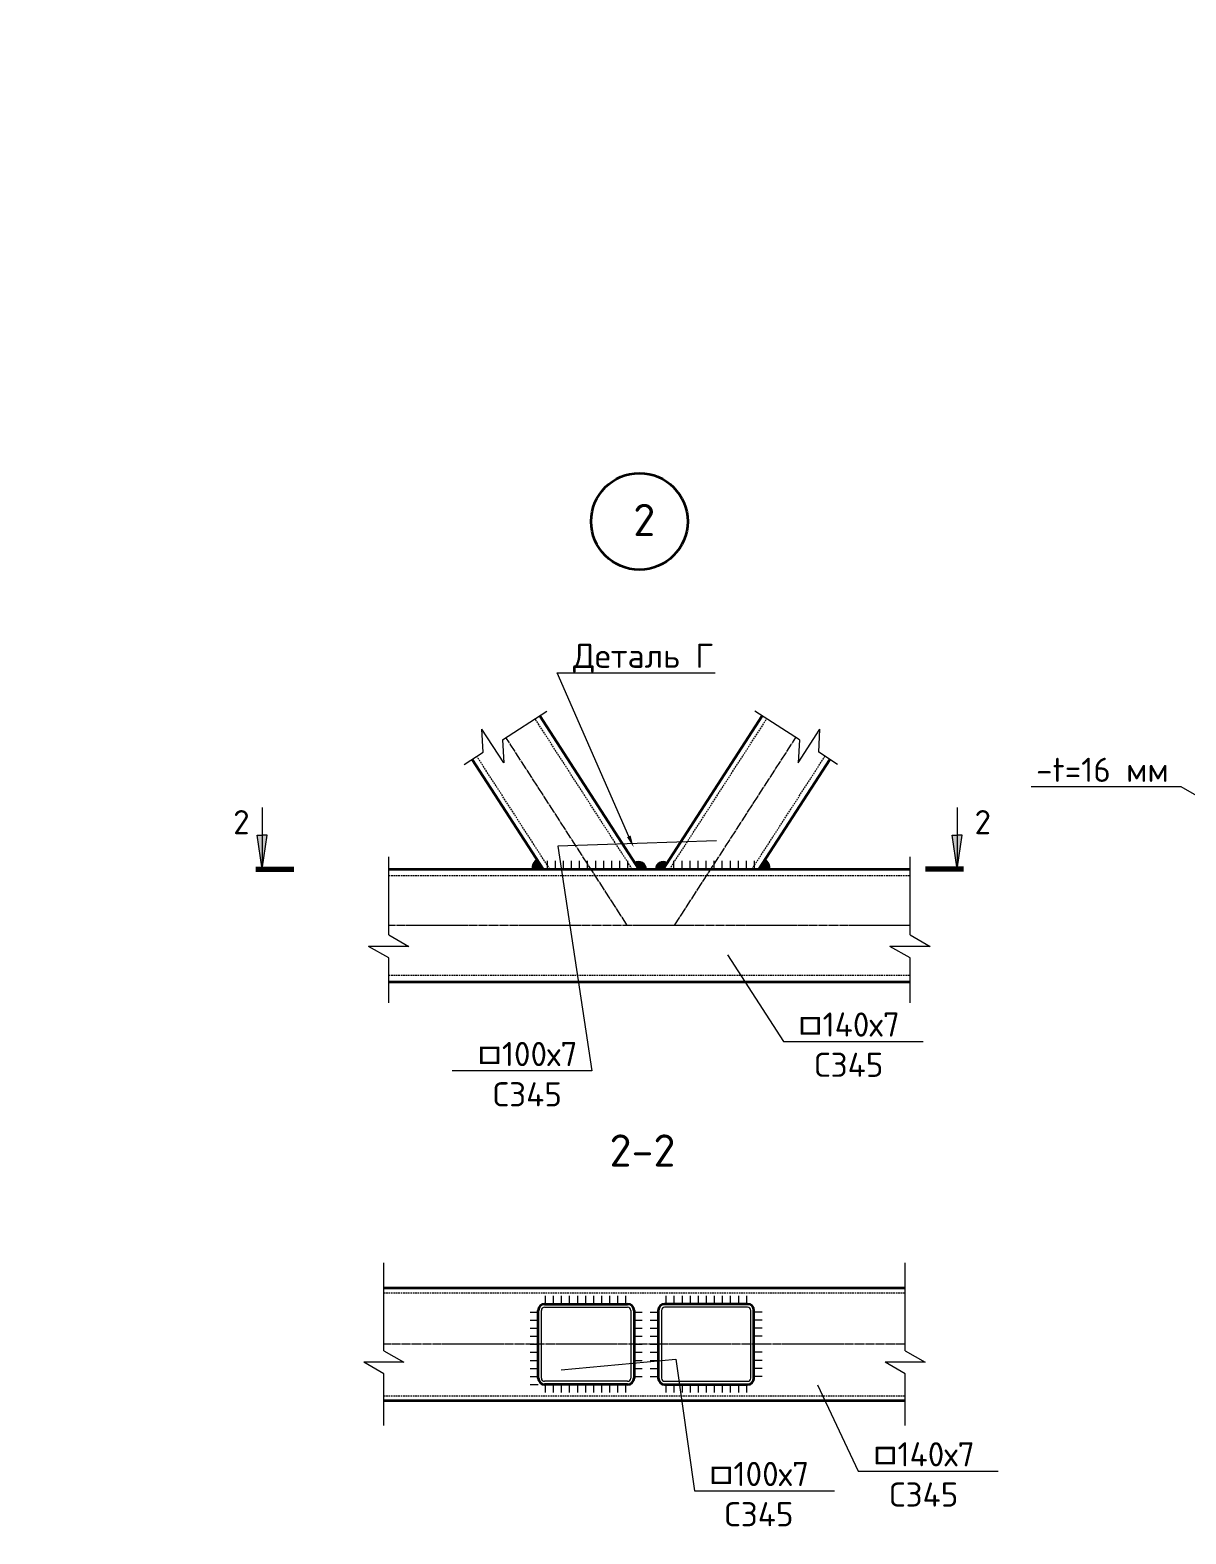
# Model space of a CAD drawing. Header units: millimetres. Extents: x -8174 to 141842, y -29548 to 3412.
# Drawn here: x 28314 to 29750, y -13239 to -11371 of the extents above; entities that cross this region are included whole.
import ezdxf
from ezdxf import colors
from ezdxf.entities.mleader import LeaderData, LeaderLine
from ezdxf.math import Vec2, Vec3

# ---------------------------------------------------------------- set-up
doc = ezdxf.new("R2010")
doc.units = ezdxf.units.MM
doc.linetypes.add('JIS_02_2.0', pattern=[3, 2, -1])
doc.linetypes.add('JIS_08_11', pattern=[12.799999999999999, 11, -0.6, 0.6, -0.6])
for name, color, linetype, lineweight in [('НАДПИСИ', 11, 'Continuous', 13), ('ОСЕВАЯ', 50, 'JIS_08_11', 13), ('ОСНОВНАЯ', 213, 'Continuous', 35), ('ШТРИХОВАЯ', 84, 'JIS_02_2.0', 13)]:
    doc.layers.add(name, color=color, linetype=linetype, lineweight=lineweight)
doc.styles.add('ОСК', font='isocpeur.ttf')

# ---------------------------------------------------------------- blocks, each defined once
blk = doc.blocks.new('_None')

msp = doc.modelspace()

# ---------------------------------------------------------------- hatches: boundary and pattern name
at = {"layer": 'НАДПИСИ'}
h = msp.add_hatch(color=256, dxfattribs=at)
h.paths.add_polyline_path([(28602.10397467064, -12412.80002626174), (28602.10397467058, -12370.66624165686), (28595.87474423897, -12370.66624165687)])
h.paths.add_polyline_path([(28602.10397467064, -12412.8000262617), (28608.33320510219, -12370.66624165684), (28602.10397467058, -12370.66624165686)])
h = msp.add_hatch(color=256, dxfattribs=at)
h.paths.add_polyline_path([(29465.3450212708, -12412.80002626167), (29465.34502127091, -12370.66624165677), (29471.57425170246, -12370.66624165679)])
h.paths.add_polyline_path([(29465.3450212708, -12412.80002626163), (29459.11579083931, -12370.66624165677), (29465.34502127091, -12370.66624165677)])
h = msp.add_hatch(color=256, dxfattribs=at)
h.dxf.hatch_style = 1
edge = h.paths.add_edge_path()
edge.add_line((28950.95506973466, -12412.80002626117), (28943.31745342998, -12400.98178423967))
edge.add_arc((28950.16110029042, -12411.92001760003), 12.90273038531913, 122.0326877269092, 183.9107966375138)
edge.add_line((28937.28841462848, -12412.8000262618), (28950.95506973466, -12412.80002626117))
h = msp.add_hatch(color=256, dxfattribs=at)
h.dxf.hatch_style = 1
edge = h.paths.add_edge_path()
edge.add_arc((29219.95820453984, -12411.88103876765), 12.91721229060941, -4.079721188942813, 58.167441814430276, ccw=False)
edge.add_line((29232.84268494637, -12412.8000262618), (29219.08507852751, -12412.80002626117))
edge.add_line((29219.08507852751, -12412.80002626116), (29226.77124167903, -12400.90666414762))
h = msp.add_hatch(color=256, dxfattribs=at)
h.dxf.hatch_style = 1
h.paths.add_polyline_path([(29070.02007413114, -12412.80002626117), (29079.29376273684, -12412.80002626117, 0.5980983406802304), (29065.01877226937, -12405.06114629298)])
h = msp.add_hatch(color=256, dxfattribs=at)
h.dxf.hatch_style = 1
h.paths.add_polyline_path([(29105.02137599286, -12405.06114629298), (29100.02007413114, -12412.80002626117), (29090.74638552545, -12412.80002626117, -0.5980983406802785)])

# ---------------------------------------------------------------- linework, layer by layer
at = {"color": 7, "lineweight": 70}
for p, q in [((28594.1760745158, -12412.80002626128), (28641.22430247418, -12412.80002626126)), ((29473.27292142558, -12412.8000262612), (29426.22469346726, -12412.80002626117))]:
    msp.add_line(p, q, dxfattribs=at)
at = {"layer": 'НАДПИСИ'}
for p, q in [((28900.56223597657, -12252.2456998174), (28955.87489349442, -12216.49953265104)), ((29269.47791228571, -12252.2456998174), (29214.16525476787, -12216.49953265104)), ((28902.14874735777, -12280.98665754625), (28875.00993556634, -12238.99279020171)), ((28876.5964469476, -12267.73374793059), (28875.00993556634, -12238.99279020171)), ((28900.56223597651, -12252.24569981743), (28902.14874735777, -12280.98665754625)), ((29267.89140090451, -12280.98665754625), (29295.03021269594, -12238.99279020171)), ((29269.47791228577, -12252.24569981743), (29267.89140090451, -12280.98665754625)), ((29293.44370131468, -12267.73374793059), (29295.03021269594, -12238.99279020171)), ((28853.18265805562, -12282.86506234016), (28876.5964469476, -12267.73374793059)), ((29316.85749020666, -12282.86506234016), (29293.44370131468, -12267.73374793059)), ((28602.10397467058, -12336.55762995873), (28602.1039746707, -12412.80002626128)), ((29465.34502127097, -12336.55762995889), (29465.3450212708, -12412.80002626144)), ((28602.10397467064, -12412.80002626174), (28595.87474423897, -12370.66624165687)), ((28595.87474423897, -12370.66624165687), (28602.10397467058, -12370.66624165686)), ((28602.10397467064, -12412.80002626174), (28608.33320510219, -12370.66624165684)), ((28608.33320510224, -12370.66624165684), (28602.10397467064, -12370.66624165686)), ((29465.3450212708, -12412.80002626167), (29459.11579083931, -12370.66624165677)), ((29459.11579083919, -12370.66624165677), (29465.3450212708, -12370.66624165677)), ((29465.3450212708, -12412.80002626167), (29471.57425170246, -12370.66624165679)), ((29471.57425170246, -12370.66624165679), (29465.34502127091, -12370.66624165677)), ((28759.18660646246, -12494.65016376154), (28759.18660646246, -12397.45758802074)), ((28956.37525369413, -12412.80002626117), (28956.37525369413, -12402.80002626117)), ((28966.37525369413, -12412.80002626117), (28966.37525369413, -12402.80002626117)), ((28976.37525369413, -12412.80002626117), (28976.37525369413, -12402.80002626117)), ((28986.37525369413, -12412.80002626117), (28986.37525369413, -12402.80002626117)), ((28996.37525369413, -12412.80002626117), (28996.37525369413, -12402.80002626117)), ((29006.37525369413, -12412.80002626117), (29006.37525369413, -12402.80002626117)), ((29016.37525369413, -12412.80002626117), (29016.37525369413, -12402.80002626117)), ((29026.37525369413, -12412.80002626117), (29026.37525369413, -12402.80002626117)), ((29036.37525369413, -12412.80002626117), (29036.37525369413, -12402.80002626117)), ((29046.37525369413, -12412.80002626117), (29046.37525369413, -12402.80002626117)), ((29056.37525369413, -12412.80002626117), (29056.37525369413, -12402.80002626117)), ((29113.66489456809, -12412.80002626117), (29113.66489456809, -12402.80002626117)), ((29123.66489456809, -12412.80002626117), (29123.66489456809, -12402.80002626117)), ((29133.66489456809, -12412.80002626117), (29133.66489456809, -12402.80002626117)), ((29143.66489456809, -12412.80002626117), (29143.66489456809, -12402.80002626117)), ((29153.66489456809, -12412.80002626117), (29153.66489456809, -12402.80002626117)), ((29163.66489456809, -12412.80002626117), (29163.66489456809, -12402.80002626117)), ((29173.66489456809, -12412.80002626117), (29173.66489456809, -12402.80002626117)), ((29183.66489456809, -12412.80002626117), (29183.66489456809, -12402.80002626117)), ((29193.66489456809, -12412.80002626117), (29193.66489456809, -12402.80002626117)), ((29203.66489456809, -12412.80002626117), (29203.66489456809, -12402.80002626117)), ((29213.66489456809, -12412.80002626117), (29213.66489456809, -12402.80002626117)), ((29406.91142646124, -12494.65016376169), (29406.91142646124, -12397.45758802089)), ((28759.18660646246, -12494.65016376156), (28784.18660646246, -12508.91759764205)), ((29406.91142646124, -12494.6501637617), (29431.91142646124, -12508.9175976422)), ((28784.18660646246, -12508.91759764205), (28734.18660646246, -12508.91759764205)), ((28759.18660646246, -12523.18503152256), (28734.18660646246, -12508.91759764205)), ((29431.91142646124, -12508.9175976422), (29381.91142646124, -12508.9175976422)), ((29406.91142646124, -12523.18503152271), (29381.91142646124, -12508.9175976422)), ((28759.18660646246, -12578.94028906981), (28759.18660646246, -12523.18503152256)), ((29406.91142646124, -12578.94028906996), (29406.91142646124, -12523.18503152271)), ((28753.14571331273, -13011.19674195796), (28753.14571331273, -12901.9037038543)), ((29400.87053331145, -13011.19674195796), (29400.87053331145, -12901.9037038543)), ((28954.03774141602, -12953.09458111564), (28954.03774141602, -12943.09458111564)), ((28964.03774141602, -12953.09458111564), (28964.03774141602, -12943.09458111564)), ((28974.03774141602, -12953.09458111564), (28974.03774141602, -12943.09458111564)), ((28984.03774141602, -12953.09458111564), (28984.03774141602, -12943.09458111564)), ((28994.03774141602, -12953.09458111564), (28994.03774141602, -12943.09458111564)), ((29004.03774141602, -12953.09458111564), (29004.03774141602, -12943.09458111564)), ((29014.03774141602, -12953.09458111564), (29014.03774141602, -12943.09458111564)), ((29024.03774141602, -12953.09458111564), (29024.03774141602, -12943.09458111564)), ((29034.03774141602, -12953.09458111564), (29034.03774141602, -12943.09458111564)), ((29044.03774141602, -12953.09458111564), (29044.03774141602, -12943.09458111564)), ((29054.03774141602, -12953.09458111564), (29054.03774141602, -12943.09458111564)), ((29104.03774141602, -12953.09458111564), (29104.03774141602, -12943.09458111564)), ((29114.03774141602, -12953.09458111564), (29114.03774141602, -12943.09458111564)), ((29124.03774141602, -12953.09458111564), (29124.03774141602, -12943.09458111564)), ((29134.03774141602, -12953.09458111564), (29134.03774141602, -12943.09458111564)), ((29144.03774141602, -12953.09458111564), (29144.03774141602, -12943.09458111564)), ((29154.03774141602, -12953.09458111564), (29154.03774141602, -12943.09458111564)), ((29164.03774141602, -12953.09458111564), (29164.03774141602, -12943.09458111564)), ((29174.03774141602, -12953.09458111564), (29174.03774141602, -12943.09458111564)), ((29184.03774141602, -12953.09458111564), (29184.03774141602, -12943.09458111564)), ((29194.03774141602, -12953.09458111564), (29194.03774141602, -12943.09458111564)), ((29204.03774141602, -12953.09458111564), (29204.03774141602, -12943.09458111564)), ((28934.91417658486, -12963.09458111564), (28944.91417658486, -12963.09458111564)), ((28948.91417658486, -13045.09458111564), (28948.91417658486, -12961.09458111564)), ((28952.91417658486, -12957.09458111566), (29056.03774141602, -12957.09458111564)), ((29060.03774141602, -12961.09458111564), (29060.03774141602, -13045.09458111564)), ((29064.03774141602, -12963.09458111564), (29074.03774141602, -12963.09458111564)), ((29064.03774141602, -12963.09458111564), (29074.03774141602, -12963.09458111564)), ((29084.03774141602, -12963.09458111564), (29094.03774141602, -12963.09458111564)), ((29084.03774141602, -12963.09458111564), (29094.03774141602, -12963.09458111564)), ((29098.03774141602, -12961.09458111564), (29098.03774141602, -13045.09458111564)), ((29205.04418537772, -12957.09458111566), (29102.03774141602, -12957.09458111564)), ((29209.04418537772, -13045.09458111564), (29209.04418537772, -12961.09458111564)), ((29223.04418537772, -12963.09458111564), (29213.04418537772, -12963.09458111564)), ((28934.91417658486, -12973.09458111564), (28944.91417658486, -12973.09458111564)), ((29064.03774141602, -12973.09458111564), (29074.03774141602, -12973.09458111564)), ((29084.03774141602, -12973.09458111564), (29094.03774141602, -12973.09458111564)), ((29223.04418537772, -12973.09458111564), (29213.04418537772, -12973.09458111564)), ((28934.91417658486, -12983.09458111564), (28944.91417658486, -12983.09458111564)), ((28934.91417658486, -12993.09458111564), (28944.91417658486, -12993.09458111564)), ((29064.03774141602, -12983.09458111564), (29074.03774141602, -12983.09458111564)), ((29064.03774141602, -12993.09458111564), (29074.03774141602, -12993.09458111564)), ((29084.03774141602, -12983.09458111564), (29094.03774141602, -12983.09458111564)), ((29084.03774141602, -12993.09458111564), (29094.03774141602, -12993.09458111564)), ((29223.04418537772, -12983.09458111564), (29213.04418537772, -12983.09458111564)), ((29223.04418537772, -12993.09458111564), (29213.04418537772, -12993.09458111564)), ((28753.14571331273, -13011.19674195797), (28778.14571331273, -13025.46417583847)), ((28934.91417658486, -13003.09458111564), (28944.91417658486, -13003.09458111564)), ((28934.91417658486, -13013.09458111564), (28944.91417658486, -13013.09458111564)), ((29064.03774141602, -13003.09458111564), (29074.03774141602, -13003.09458111564)), ((29064.03774141602, -13013.09458111564), (29074.03774141602, -13013.09458111564)), ((29084.03774141602, -13003.09458111564), (29094.03774141602, -13003.09458111564)), ((29084.03774141602, -13013.09458111564), (29094.03774141602, -13013.09458111564)), ((29223.04418537772, -13003.09458111564), (29213.04418537772, -13003.09458111564)), ((29223.04418537772, -13013.09458111564), (29213.04418537772, -13013.09458111564)), ((29400.87053331145, -13011.19674195797), (29425.87053331145, -13025.46417583847)), ((28778.14571331273, -13025.46417583847), (28728.14571331273, -13025.46417583847)), ((28753.14571331273, -13039.73160971898), (28728.14571331273, -13025.46417583847)), ((28934.91417658486, -13023.09458111564), (28944.91417658486, -13023.09458111564)), ((28934.91417658486, -13033.09458111564), (28944.91417658486, -13033.09458111564)), ((29064.03774141602, -13023.09458111564), (29074.03774141602, -13023.09458111564)), ((29064.03774141602, -13033.09458111564), (29074.03774141602, -13033.09458111564)), ((29084.03774141602, -13023.09458111564), (29094.03774141602, -13023.09458111564)), ((29084.03774141602, -13033.09458111564), (29094.03774141602, -13033.09458111564)), ((29223.04418537772, -13023.09458111564), (29213.04418537772, -13023.09458111564)), ((29223.04418537772, -13033.09458111564), (29213.04418537772, -13033.09458111564)), ((29425.87053331145, -13025.46417583847), (29375.87053331145, -13025.46417583847)), ((29400.87053331145, -13039.73160971898), (29375.87053331145, -13025.46417583847)), ((28753.14571331273, -13104.01972646802), (28753.14571331273, -13039.73160971898)), ((28934.91417658486, -13043.09458111564), (28944.91417658486, -13043.09458111564)), ((28934.91417658486, -13053.09458111564), (28944.91417658486, -13053.09458111564)), ((29056.03774141602, -13049.09458111564), (28952.91417658486, -13049.09458111564)), ((28954.03774141602, -13063.09458111564), (28954.03774141602, -13053.09458111564)), ((28964.03774141602, -13063.09458111564), (28964.03774141602, -13053.09458111564)), ((28974.03774141602, -13063.09458111564), (28974.03774141602, -13053.09458111564)), ((28984.03774141602, -13063.09458111564), (28984.03774141602, -13053.09458111564)), ((28994.03774141602, -13063.09458111564), (28994.03774141602, -13053.09458111564)), ((29004.03774141602, -13063.09458111564), (29004.03774141602, -13053.09458111564)), ((29014.03774141602, -13063.09458111564), (29014.03774141602, -13053.09458111564)), ((29024.03774141602, -13063.09458111564), (29024.03774141602, -13053.09458111564)), ((29034.03774141602, -13063.09458111564), (29034.03774141602, -13053.09458111564)), ((29044.03774141602, -13063.09458111564), (29044.03774141602, -13053.09458111564)), ((29054.03774141602, -13063.09458111564), (29054.03774141602, -13053.09458111564)), ((29064.03774141602, -13043.09458111564), (29074.03774141602, -13043.09458111564)), ((29064.03774141602, -13043.09458111564), (29074.03774141602, -13043.09458111564)), ((29084.03774141602, -13043.09458111564), (29094.03774141602, -13043.09458111564)), ((29084.03774141602, -13043.09458111564), (29094.03774141602, -13043.09458111564)), ((29102.03774141602, -13049.09458111564), (29205.04418537772, -13049.09458111564)), ((29104.03774141602, -13063.09458111564), (29104.03774141602, -13053.09458111564)), ((29114.03774141602, -13063.09458111564), (29114.03774141602, -13053.09458111564)), ((29124.03774141602, -13063.09458111564), (29124.03774141602, -13053.09458111564)), ((29134.03774141602, -13063.09458111564), (29134.03774141602, -13053.09458111564)), ((29144.03774141602, -13063.09458111564), (29144.03774141602, -13053.09458111564)), ((29154.03774141602, -13063.09458111564), (29154.03774141602, -13053.09458111564)), ((29164.03774141602, -13063.09458111564), (29164.03774141602, -13053.09458111564)), ((29174.03774141602, -13063.09458111564), (29174.03774141602, -13053.09458111564)), ((29184.03774141602, -13063.09458111564), (29184.03774141602, -13053.09458111564)), ((29194.03774141602, -13063.09458111564), (29194.03774141602, -13053.09458111564)), ((29204.03774141602, -13063.09458111564), (29204.03774141602, -13053.09458111564)), ((29223.04418537772, -13043.09458111564), (29213.04418537772, -13043.09458111564)), ((29400.87053331145, -13104.01972646802), (29400.87053331145, -13039.73160971898))]:
    msp.add_line(p, q, dxfattribs=at)
for centre, radius, start, end in [((28950.16110029042, -12411.92001760002), 12.90273038531556, 122.0326877089054, 183.9107966350609), ((29219.9582045399, -12411.88103876763), 12.91721229056488, 355.9202788138356, 58.16744179787126), ((29070.07863456581, -12412.76294838847), 9.21520276375189, 359.7694666738644, 123.3037620057561), ((29099.96151369647, -12412.76294838847), 9.21520276375189, 56.69623799470176, 180.2305333261356), ((28952.91417658486, -12961.09458111564), 4.000000000000001, 90, 180), ((29056.03774141602, -12961.09458111564), 4.000000000000001, 0, 90), ((29102.03774141602, -12961.09458111564), 4.000000000000001, 90, 180), ((29205.04418537772, -12961.09458111564), 4.000000000000001, 0, 90), ((28952.91417658486, -13045.09458111564), 4.000000000000001, 180, 270), ((29056.03774141602, -13045.09458111564), 4.000000000000001, 270, 0), ((29102.03774141602, -13045.09458111564), 4.000000000000001, 180, 270), ((29205.04418537772, -13045.09458111564), 4.000000000000001, 270, 0)]:
    msp.add_arc(centre, radius, start, end, dxfattribs=at)
at = {"layer": 'ОСЕВАЯ', "linetype": 'JIS_08_11'}
for p, q in [((29055.17264191213, -12481.94450154454), (28904.91173110279, -12249.43481010696)), ((29114.86750634661, -12481.94450154465), (29265.12841715704, -12249.43481010538)), ((29406.91142646124, -12482.80002626117), (28759.18660646252, -12482.80002626117)), ((29400.87053331145, -13003.09458111564), (28753.14571331267, -13003.09458111564))]:
    msp.add_line(p, q, dxfattribs=at)
at = {"layer": 'ОСНОВНАЯ'}
for p, q in [((29070.02007413114, -12412.80002626117), (28946.9055984497, -12222.29599831402)), ((29100.02007413114, -12412.80002626117), (29223.13454981253, -12222.295998314)), ((28950.95506973466, -12412.80002626117), (28862.91786376078, -12276.57362189687)), ((29219.08507852751, -12412.80002626116), (29307.1222845015, -12276.57362189685)), ((28759.18660646252, -12412.80002626117), (29406.91142646124, -12412.80002626116)), ((28759.18660646246, -12552.80002626117), (29406.91142646124, -12552.80002626117)), ((28753.14571331273, -12933.09458111564), (29400.87053331145, -12933.09458111564)), ((28944.91417658486, -13045.09458111564), (28944.91417658486, -12961.09458111564)), ((28952.91417658486, -12953.09458111566), (29056.03774141602, -12953.09458111564)), ((29064.03774141602, -12961.09458111564), (29064.03774141602, -13045.09458111564)), ((29094.03774141602, -12961.09458111564), (29094.03774141602, -13045.09458111564)), ((29205.04418537772, -12953.09458111566), (29102.03774141602, -12953.09458111564)), ((29213.04418537772, -13045.09458111564), (29213.04418537772, -12961.09458111564)), ((29056.03774141602, -13053.09458111564), (28952.91417658486, -13053.09458111566)), ((29102.03774141602, -13053.09458111564), (29205.04418537772, -13053.09458111566)), ((28753.14571331273, -13073.09458111564), (29400.87053331145, -13073.09458111564))]:
    msp.add_line(p, q, dxfattribs=at)
msp.add_circle((29070.68320611445, -11980.99962208056), 60, dxfattribs=at)
for centre, start, end in [((28952.91417658486, -12961.09458111564), 90, 180), ((29056.03774141602, -12961.09458111564), 0, 90), ((29102.03774141602, -12961.09458111564), 90, 180), ((29205.04418537772, -12961.09458111564), 0, 90), ((28952.91417658486, -13045.09458111564), 180, 270), ((29056.03774141602, -13045.09458111564), 270, 0), ((29102.03774141602, -13045.09458111564), 180, 270), ((29205.04418537772, -13045.09458111564), 270, 0)]:
    msp.add_arc(centre, 8.000000000000002, start, end, dxfattribs=at)
at = {"layer": 'ШТРИХОВАЯ'}
for p, q in [((29061.68552382331, -12412.80002626117), (28941.02645702154, -12226.09543196482)), ((29108.35462443891, -12412.80002626117), (29229.01369124069, -12226.09543196479)), ((28959.28962004249, -12412.80002626117), (28868.79700518906, -12272.77418824604)), ((29210.75052821985, -12412.80002626116), (29301.24314307328, -12272.77418824608)), ((28759.18660646252, -12420.80002626117), (29406.91142646124, -12420.80002626117)), ((28759.18660646246, -12544.80002626117), (29406.91142646124, -12544.80002626117)), ((28753.14571331273, -12939.09458111564), (29400.87053331145, -12939.09458111564)), ((28753.14571331273, -13067.09458111564), (29400.87053331145, -13067.09458111564))]:
    msp.add_line(p, q, dxfattribs=at)

# ---------------------------------------------------------------- texts
at = {"layer": 'НАДПИСИ', "style": 'ОСК'}
for s, insert, char_height, width, attachment_point in [('2', (29063.05413615081, -11959.17561918801), 40, 41.22453085327379, 1), ('2', (28565.93020444398, -12339.55190695131), 30, 74.751122343514, 1), ('2', (29487.05059884308, -12339.55190695124), 30, 74.751122343514, 1), ('2-2', (29115.42068528017, -12782.42173733172), 40, 233.030446242969, 9)]:
    msp.add_mtext(s, dxfattribs=dict(at, insert=insert, char_height=char_height, width=width, attachment_point=attachment_point))

# ---------------------------------------------------------------- leaders
at = {"layer": 'НАДПИСИ'}
ml = msp.add_multileader_mtext('Standard', dxfattribs=at)
ml.set_content(' {\\H0.6x;6}', color=256, style='ОСК')
ml.set_leader_properties(color=256, linetype='ByLayer', lineweight=-1)
ml.set_arrow_properties(name='NONE')
ml.build(insert=Vec2(0, 0))
ml.multileader.update_dxf_attribs({"has_dogleg": 0, "text_left_attachment_type": 6, "text_right_attachment_type": 6, "dogleg_length": 0, "arrow_head_size": 75, "scale": 50})
ctx = ml.context
ctx.base_point, ctx.scale, ctx.char_height, ctx.arrow_head_size, ctx.landing_gap_size, ctx.plane_origin = Vec3(48348.46484175278, -11650.70780068563), 50, 250, 75, 100, Vec3(44060.06444758782, -12719.37129199412)
ctx.left_attachment, ctx.right_attachment, ctx.text_align_type = 6, 6, 1
notes = []
notes.append((ctx, [(0, (1, 1, 0), (48788.46484175278, -11650.70780068563), (-1, 0), 0, [(2, [(48959.15023851307, -11803.12365791402)], 0, [])])]))
ctx.mtext.insert, ctx.mtext.width, ctx.mtext.defined_height, ctx.mtext.alignment, ctx.mtext.flow_direction = Vec3(48568.46484175278, -11370.70780068563), 814.4691549743875, 273.0506630395539, 2, 5
ml = msp.add_multileader_mtext('Standard', dxfattribs=at)
ml.set_content('Деталь Г', color=256, style='ОСК')
ml.set_leader_properties(color=256, linetype='ByLayer', lineweight=-1)
ml.build(insert=Vec2(0, 0))
ml.multileader.update_dxf_attribs({"has_dogleg": 0, "text_left_attachment_type": 6, "text_right_attachment_type": 6, "dogleg_length": 0, "arrow_head_size": 15, "scale": 10})
ctx = ml.context
ctx.base_point, ctx.scale, ctx.char_height, ctx.arrow_head_size, ctx.landing_gap_size, ctx.plane_origin = Vec3(28968.46312574024, -12168.88189261203), 10, 30, 15, 20, Vec3(28865.92546437454, -13118.78742544694)
ctx.left_attachment, ctx.right_attachment, ctx.text_align_type = 6, 6, 1
notes.append((ctx, [(1, (1, 1, 0), (28968.46312574024, -12168.88189261203), (1, 0), 0, [(3, [(29063.54586803686, -12385.9228363189)], 0, [])])]))
ctx.mtext.insert, ctx.mtext.alignment, ctx.mtext.flow_direction = Vec3(29075.46312574024, -12132.88189261203), 2, 5
ml = msp.add_multileader_mtext('Standard', dxfattribs=at)
ml.set_content(' L80х7,\\PL=150 мм', color=256, style='ОСК')
ml.set_leader_properties(color=256, linetype='ByLayer', lineweight=-1)
ml.set_arrow_properties(name='NONE')
ml.build(insert=Vec2(0, 0))
ml.multileader.update_dxf_attribs({"has_dogleg": 0, "text_left_attachment_type": 6, "text_right_attachment_type": 6, "dogleg_length": 0, "arrow_head_size": 75, "scale": 50})
ctx = ml.context
ctx.base_point, ctx.scale, ctx.char_height, ctx.arrow_head_size, ctx.landing_gap_size, ctx.plane_origin = Vec3(38722.58979582816, -12472.19818995096), 50, 150, 75, 100, Vec3(35036.45723522065, -13656.40592095464)
ctx.left_attachment, ctx.right_attachment, ctx.text_align_type = 6, 6, 1
notes.append((ctx, [(0, (1, 1, 0), (39717.58979582816, -12472.19818995096), (-1, 0), 0, [(2, [(39866.69871447486, -12182.93651241803)], 0, [])])]))
ctx.mtext.insert, ctx.mtext.width, ctx.mtext.defined_height, ctx.mtext.alignment, ctx.mtext.flow_direction = Vec3(39220.08979582816, -12292.19818995096), 1892.321435458027, 273.0506630395539, 2, 5
ml = msp.add_multileader_mtext('Standard', dxfattribs=at)
ml.set_content(' L80х7,\\PL=150 мм', color=256, style='ОСК')
ml.set_leader_properties(color=256, linetype='ByLayer', lineweight=-1)
ml.set_arrow_properties(name='NONE')
ml.build(insert=Vec2(0, 0))
ml.multileader.update_dxf_attribs({"has_dogleg": 0, "text_left_attachment_type": 6, "text_right_attachment_type": 6, "dogleg_length": 0, "arrow_head_size": 75, "scale": 50})
ctx = ml.context
ctx.base_point, ctx.scale, ctx.char_height, ctx.arrow_head_size, ctx.landing_gap_size, ctx.plane_origin = Vec3(51177.61170668108, -12472.19818995097), 50, 150, 75, 100, Vec3(47491.47914607357, -13656.40592095465)
ctx.left_attachment, ctx.right_attachment, ctx.text_align_type = 6, 6, 1
notes.append((ctx, [(0, (1, 1, 0), (52172.61170668108, -12472.19818995097), (-1, 0), 0, [(2, [(52321.72062532778, -12182.93651241805)], 0, [])])]))
ctx.mtext.insert, ctx.mtext.width, ctx.mtext.defined_height, ctx.mtext.alignment, ctx.mtext.flow_direction = Vec3(51675.11170668108, -12292.19818995097), 1892.321435458027, 273.0506630395539, 2, 5
ml = msp.add_multileader_mtext('Standard', dxfattribs=at)
ml.set_content('-t=16 мм', color=256, style='ОСК')
ml.set_leader_properties(color=256, linetype='ByLayer', lineweight=-1)
ml.set_arrow_properties(name='NONE')
ml.build(insert=Vec2(0, 0))
ml.multileader.update_dxf_attribs({"has_dogleg": 0, "text_left_attachment_type": 6, "text_right_attachment_type": 6, "dogleg_length": 0, "arrow_head_size": 15, "scale": 10})
ctx = ml.context
ctx.base_point, ctx.scale, ctx.char_height, ctx.arrow_head_size, ctx.landing_gap_size, ctx.plane_origin = Vec3(29547.93451487931, -12310.55771928938), 10, 30, 15, 20, Vec3(29643.92374117643, -13166.43630191032)
ctx.left_attachment, ctx.right_attachment, ctx.text_align_type = 6, 6, 1
notes.append((ctx, [(0, (1, 1, 0), (29743.93451487931, -12310.55771928938), (-1, 0), 0, [(3, [(29881.23823430017, -12390.7440570303)], 0, [])])]))
ctx.mtext.insert, ctx.mtext.alignment, ctx.mtext.flow_direction = Vec3(29645.93451487931, -12274.55771928938), 2, 5
ml = msp.add_multileader_mtext('Standard', dxfattribs=at)
ml.set_content(' {\\H0.6x;3}', color=256, style='ОСК')
ml.set_leader_properties(color=256, linetype='ByLayer', lineweight=-1)
ml.set_arrow_properties(name='NONE')
ml.build(insert=Vec2(0, 0))
ml.multileader.update_dxf_attribs({"has_dogleg": 0, "text_left_attachment_type": 6, "text_right_attachment_type": 6, "dogleg_length": 0, "arrow_head_size": 75, "scale": 50})
ctx = ml.context
ctx.base_point, ctx.scale, ctx.char_height, ctx.arrow_head_size, ctx.landing_gap_size, ctx.plane_origin = Vec3(37455.60686462332, -12775.14764859337), 50, 250, 75, 100, Vec3(33378.44334257912, -13694.92350071549)
ctx.left_attachment, ctx.right_attachment, ctx.text_align_type = 6, 6, 1
notes.append((ctx, [(0, (1, 1, 0), (37895.60686462332, -12775.14764859337), (-1, 0), 0, [(2, [(38089.46148018131, -12377.13031130919)], 0, [])])]))
ctx.mtext.insert, ctx.mtext.width, ctx.mtext.defined_height, ctx.mtext.alignment, ctx.mtext.flow_direction = Vec3(37675.60686462332, -12495.14764859337), 437.8228964785812, 295, 2, 5
ml = msp.add_multileader_mtext('Standard', dxfattribs=at)
ml.set_content('□120х7\\PС345', color=256, style='ОСК')
ml.set_leader_properties(color=256, linetype='ByLayer', lineweight=-1)
ml.set_arrow_properties(name='NONE')
ml.build(insert=Vec2(0, 0))
ml.multileader.update_dxf_attribs({"has_dogleg": 0, "text_left_attachment_type": 6, "text_right_attachment_type": 6, "dogleg_length": 0, "arrow_head_size": 15, "scale": 10})
ctx = ml.context
ctx.base_point, ctx.scale, ctx.char_height, ctx.arrow_head_size, ctx.landing_gap_size, ctx.plane_origin = Vec3(27620.902239013, -12669.62458632921), 10, 30, 15, 20, Vec3(27495.16294037265, -13601.88633817216)
ctx.left_attachment, ctx.right_attachment, ctx.text_align_type = 6, 6, 1
notes.append((ctx, [(0, (1, 1, 0), (27780.902239013, -12669.62458632921), (-1, 0), 0, [(3, [(27965.28975649714, -12383.89715511102), (27721.98087514803, -12381.67197117681)], 0, [])])]))
ctx.mtext.insert, ctx.mtext.width, ctx.mtext.alignment, ctx.mtext.flow_direction = Vec3(27700.902239013, -12633.62458632921), 161.7050698972307, 2, 5
ml = msp.add_multileader_mtext('Standard', dxfattribs=at)
ml.set_content('□100х7\\PС345', color=256, style='ОСК')
ml.set_leader_properties(color=256, linetype='ByLayer', lineweight=-1)
ml.set_arrow_properties(name='NONE')
ml.build(insert=Vec2(0, 0))
ml.multileader.update_dxf_attribs({"has_dogleg": 0, "text_left_attachment_type": 6, "text_right_attachment_type": 6, "dogleg_length": 0, "arrow_head_size": 15, "scale": 10})
ctx = ml.context
ctx.base_point, ctx.scale, ctx.char_height, ctx.arrow_head_size, ctx.landing_gap_size, ctx.plane_origin = Vec3(28851.5544671301, -12663.58299779228), 10, 30, 15, 20, Vec3(28725.81516848976, -13595.84474963523)
ctx.left_attachment, ctx.right_attachment, ctx.text_align_type = 6, 6, 1
notes.append((ctx, [(0, (1, 1, 0), (29011.5544671301, -12663.58299779228), (-1, 0), 0, [(3, [(29166.39270495425, -12377.85556657409), (28969.32566756808, -12384.46432328632)], 0, [])])]))
ctx.mtext.insert, ctx.mtext.width, ctx.mtext.alignment, ctx.mtext.flow_direction = Vec3(28931.5544671301, -12627.58299779228), 161.7050698972307, 2, 5
ml = msp.add_multileader_mtext('Standard', dxfattribs=at)
ml.set_content('□140х7\\PС345', color=256, style='ОСК')
ml.set_leader_properties(color=256, linetype='ByLayer', lineweight=-1)
ml.set_arrow_properties(name='NONE')
ml.build(insert=Vec2(0, 0))
ml.multileader.update_dxf_attribs({"has_dogleg": 0, "text_left_attachment_type": 6, "text_right_attachment_type": 6, "dogleg_length": 0, "arrow_head_size": 15, "scale": 10})
ctx = ml.context
ctx.base_point, ctx.scale, ctx.char_height, ctx.arrow_head_size, ctx.landing_gap_size, ctx.plane_origin = Vec3(29249.50851690618, -12626.95054891164), 10, 30, 15, 20, Vec3(29229.888763992, -13569.21230075468)
ctx.left_attachment, ctx.right_attachment, ctx.text_align_type = 6, 6, 1
notes.append((ctx, [(1, (1, 1, 0), (29249.50851690618, -12626.95054891164), (1, 0), 0, [(3, [(29179.98035249289, -12519.54913521785)], 0, [])])]))
ctx.mtext.insert, ctx.mtext.alignment, ctx.mtext.flow_direction = Vec3(29331.00851690618, -12590.95054891164), 2, 5
ml = msp.add_multileader_mtext('Standard', dxfattribs=at)
ml.set_content('отв. %%C23\\P(4 шт.)', color=256, style='ОСК')
ml.set_leader_properties(color=256, linetype='ByLayer', lineweight=-1)
ml.set_arrow_properties(name='NONE')
ml.build(insert=Vec2(0, 0))
ml.multileader.update_dxf_attribs({"has_dogleg": 0, "text_left_attachment_type": 6, "text_right_attachment_type": 6, "dogleg_length": 0, "arrow_head_size": 15, "scale": 10})
ctx = ml.context
ctx.base_point, ctx.scale, ctx.char_height, ctx.arrow_head_size, ctx.landing_gap_size, ctx.plane_origin = Vec3(29786.98879645939, -12798.47015365801), 10, 30, 15, 20, Vec3(29811.24949781905, -13702.05322997783)
ctx.left_attachment, ctx.right_attachment, ctx.text_align_type = 6, 6, 1
notes.append((ctx, [(0, (1, 1, 0), (29985.98879645939, -12798.47015365801), (-1, 0), 0, [(3, [(30309.46914428106, -12939.24337523006), (30049.46914428106, -12939.24337523006)], 0, [])])]))
ctx.mtext.insert, ctx.mtext.width, ctx.mtext.alignment, ctx.mtext.flow_direction = Vec3(29886.48879645939, -12762.47015365801), 205.4122977968073, 2, 5
ml = msp.add_multileader_mtext('Standard', dxfattribs=at)
ml.set_content('□100х7\\PС345', color=256, style='ОСК')
ml.set_leader_properties(color=256, linetype='ByLayer', lineweight=-1)
ml.set_arrow_properties(name='NONE')
ml.build(insert=Vec2(0, 0))
ml.multileader.update_dxf_attribs({"has_dogleg": 0, "text_left_attachment_type": 6, "text_right_attachment_type": 6, "dogleg_length": 0, "arrow_head_size": 15, "scale": 10})
ctx = ml.context
ctx.base_point, ctx.scale, ctx.char_height, ctx.arrow_head_size, ctx.landing_gap_size, ctx.plane_origin = Vec3(29139.31032088189, -13185.19244076917), 10, 30, 15, 20, Vec3(29016.57102224155, -14117.45419261212)
ctx.left_attachment, ctx.right_attachment, ctx.text_align_type = 6, 6, 1
notes.append((ctx, [(1, (1, 1, 0), (29139.31032088189, -13185.19244076917), (1, 0), 0, [(0, [(28973.54536600912, -13034.7757754107), (29115.80408497778, -13021.69416140806)], 0, [])])]))
ctx.mtext.insert, ctx.mtext.width, ctx.mtext.alignment, ctx.mtext.flow_direction = Vec3(29219.31032088189, -13149.19244076917), 161.7050698972307, 2, 5
ml = msp.add_multileader_mtext('Standard', dxfattribs=at)
ml.set_content('□140х7\\PС345', color=256, style='ОСК')
ml.set_leader_properties(color=256, linetype='ByLayer', lineweight=-1)
ml.set_arrow_properties(name='NONE')
ml.build(insert=Vec2(0, 0))
ml.multileader.update_dxf_attribs({"has_dogleg": 0, "text_left_attachment_type": 6, "text_right_attachment_type": 6, "dogleg_length": 0, "arrow_head_size": 15, "scale": 10})
ctx = ml.context
ctx.base_point, ctx.scale, ctx.char_height, ctx.arrow_head_size, ctx.landing_gap_size, ctx.plane_origin = Vec3(29342.57436141773, -13160.74040416876), 10, 30, 15, 20, Vec3(29322.95460850355, -14103.00215601179)
ctx.left_attachment, ctx.right_attachment, ctx.text_align_type = 6, 6, 1
notes.append((ctx, [(1, (1, 1, 0), (29342.57436141773, -13160.74040416876), (1, 0), 0, [(3, [(29291.86843447248, -13053.33899047496)], 0, [])])]))
ctx.mtext.insert, ctx.mtext.alignment, ctx.mtext.flow_direction = Vec3(29424.07436141773, -13124.74040416876), 2, 5
for ctx, leaders in notes:
    for number, flags, end, landing, length, lines in leaders:
        leader = LeaderData()
        leader.index, (leader.has_last_leader_line, leader.has_dogleg_vector, leader.attachment_direction) = number, flags
        leader.last_leader_point, leader.dogleg_vector, leader.dogleg_length = Vec3(end), Vec3(landing), length
        for number, points, colour, breaks in lines:
            line = LeaderLine()
            line.index, line.vertices, line.color, line.breaks = number, Vec3.list(points), colors.encode_raw_color(colour), breaks
            leader.lines.append(line)
        ctx.leaders.append(leader)

doc.saveas('drawing.dxf')
